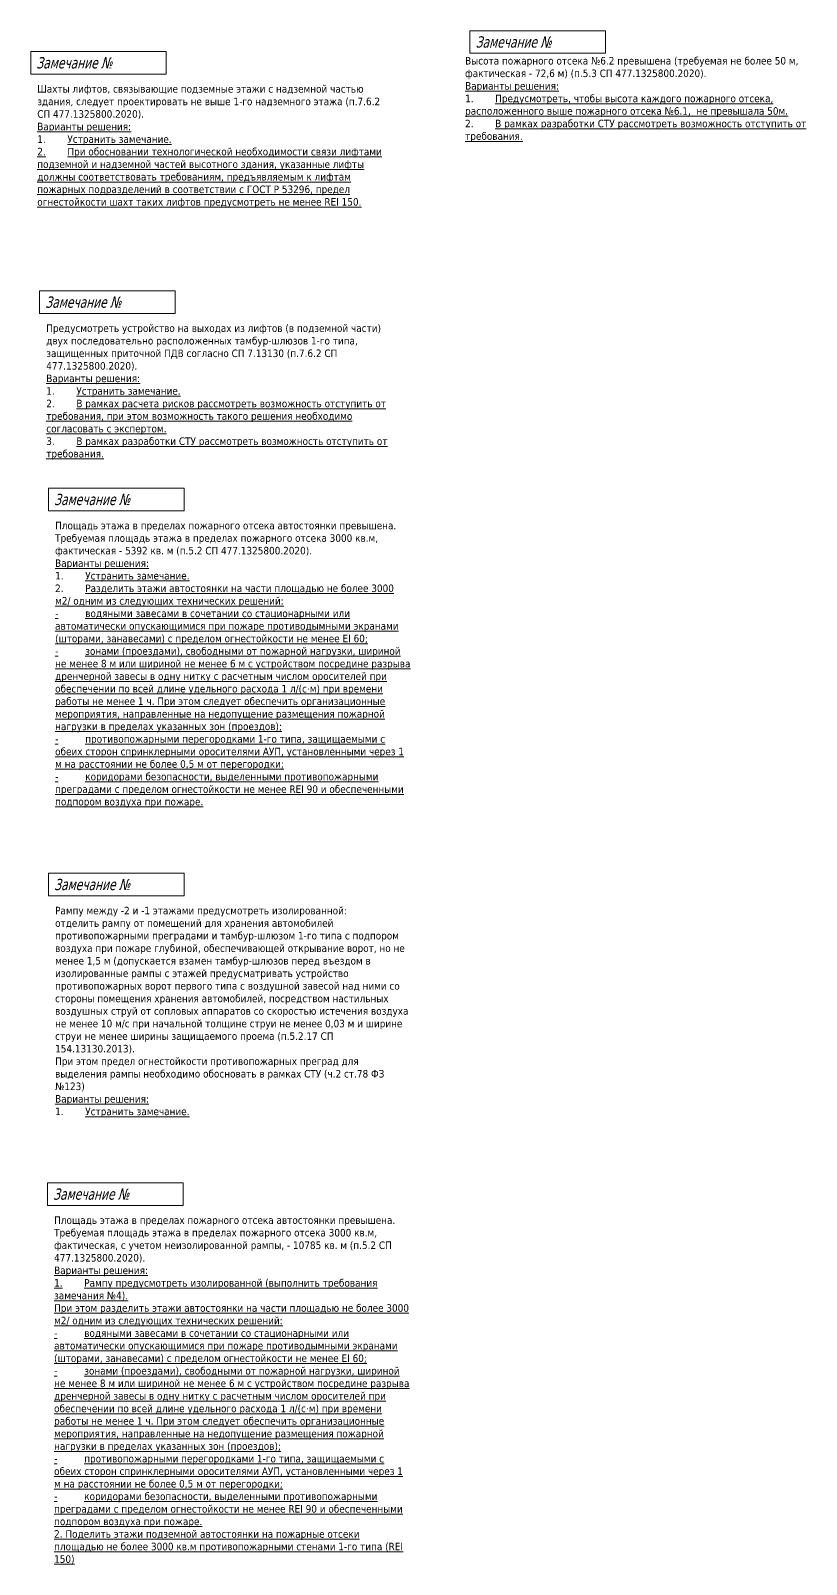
# Model space of a CAD drawing. Header units: millimetres. Extents: x -204396 to 1997851, y -2958255 to 237418.
# Drawn here: x 1184032 to 1245844, y -331215 to -209012 of the extents above; entities that cross this region are included whole.
import ezdxf

# ---------------------------------------------------------------- set-up
doc = ezdxf.new("R2010")
doc.units = ezdxf.units.MM
doc.layers.add('экспертиза', color=1, linetype='Continuous', lineweight=0)
doc.styles.add('ЭКСПЕРТИЗА', font='tahoma.ttf')

msp = doc.modelspace()

# ---------------------------------------------------------------- linework, layer by layer
at = {"layer": 'экспертиза', "lineweight": 0}
for points in [[(1219041, -209012), (1229841, -209012), (1229841, -210812), (1219041, -210812), (1219041, -209012)], [(1184032, -210672), (1194832, -210672), (1194832, -212472), (1184032, -212472), (1184032, -210672)], [(1184748, -229740), (1195548, -229740), (1195548, -231540), (1184748, -231540), (1184748, -229740)], [(1185454, -245464), (1196254, -245464), (1196254, -247264), (1185454, -247264), (1185454, -245464)], [(1185454, -276145), (1196254, -276145), (1196254, -277945), (1185454, -277945), (1185454, -276145)], [(1185374, -300812), (1196174, -300812), (1196174, -302612), (1185374, -302612), (1185374, -300812)]]:
    msp.add_lwpolyline(points, dxfattribs=at)

# ---------------------------------------------------------------- texts
at = {"layer": 'экспертиза', "lineweight": 0, "style": 'ЭКСПЕРТИЗА', "oblique": 14.99998, "width": 0.8}
for p in [(1219491, -210362), (1184482, -212022), (1185198, -231090), (1185904, -246814), (1185904, -277495), (1185824, -302162)]:
    msp.add_text('Замечание №', height=900, dxfattribs=at).set_placement(p)
at = {"layer": 'экспертиза', "lineweight": 0, "ltscale": 100, "transparency": 33554687, "char_height": 600, "width": 28267.99, "attachment_point": 1, "style": 'ЭКСПЕРТИЗА'}
for s, insert in [('Высота пожарного отсека №6.2 превышена (требуемая не более 50 м, фактическая - 72,6 м) (п.5.3 СП 477.1325800.2020).{\\L\\C6;\\PВарианты решения:\\P\\l1.^I\\LПредусмотреть, чтобы высота каждого пожарного отсека, расположенного выше пожарного отсека №6.1,  не превышала 50м. \\P\\l2.^I\\LВ рамках разработки СТУ рассмотреть возможность отступить от требования. }', (1218652, -211109)), ('Шахты лифтов, связывающие подземные этажи с надземной частью здания, следует проектировать не выше 1-го надземного этажа (п.7.6.2 СП 477.1325800.2020).{\\L\\C6;\\PВарианты решения:\\P\\l1.^I\\LУстранить замечание.\\P2.^IПри обосновании технологической необходимости связи лифтами подземной и надземной частей высотного здания, указанные лифты должны соответствовать требованиям, предъявляемым к лифтам пожарных подразделений в соответствии с ГОСТ Р 53296, предел огнестойкости шахт таких лифтов предусмотреть не менее REI 150.}', (1184558, -213349)), ('Предусмотреть устройство на выходах из лифтов (в подземной части) двух последовательно расположенных тамбур-шлюзов 1-го типа, защищенных приточной ПДВ согласно СП 7.13130 (п.7.6.2 СП 477.1325800.2020).{\\L\\C6;\\PВарианты решения:\\P\\l1.^I\\LУстранить замечание.\\P\\l2.^I\\LВ рамках расчета рисков рассмотреть возможность отступить от требования, при этом возможность такого решения необходимо согласовать с экспертом.\\H0.91667x;\\l\\C0;\\P\\H1.09091x;\\C6;3.^I\\LВ рамках разработки СТУ рассмотреть возможность отступить от требования. }', (1185274, -232417)), ('Площадь этажа в пределах пожарного отсека автостоянки превышена. Требуемая площадь этажа в пределах пожарного отсека 3000 кв.м, фактическая - 5392 кв. м (п.5.2 СП 477.1325800.2020).{\\L\\C6;\\PВарианты решения:\\P\\l1.^I\\LУстранить замечание.\\C2;\\P\\l\\C6;2.^I\\LРазделить этажи автостоянки на части площадью не более 3000 м2/ одним из следующих технических решений:\\P-^Iводяными завесами в сочетании со стационарными или автоматически опускающимися при пожаре противодымными экранами (шторами, занавесами) с пределом огнестойкости не менее EI 60;\\P-^Iзонами (проездами), свободными от пожарной нагрузки, шириной не менее 8 м или шириной не менее 6 м с устройством посредине разрыва дренчерной завесы в одну нитку с расчетным числом оросителей при обеспечении по всей длине удельного расхода 1 л/(с·м) при времени работы не менее 1 ч. При этом следует обеспечить организационные мероприятия, направленные на недопущение размещения пожарной нагрузки в пределах указанных зон (проездов);\\P-^Iпротивопожарными перегородками 1-го типа, защищаемыми с обеих сторон спринклерными оросителями АУП, установленными через 1 м на расстоянии не более 0,5 м от перегородки;\\P-^Iкоридорами безопасности, выделенными противопожарными преградами с пределом огнестойкости не менее REI 90 и обеспеченными подпором воздуха при пожаре.}', (1185980, -248141)), ('Рампу между -2 и -1 этажами предусмотреть изолированной:\\Pотделить рампу от помещений для хранения автомобилей противопожарными преградами и тамбур-шлюзом 1-го типа с подпором воздуха при пожаре глубиной, обеспечивающей открывание ворот, но не менее 1,5 м (допускается взамен тамбур-шлюзов перед въездом в изолированные рампы с этажей предусматривать устройство противопожарных ворот первого типа с воздушной завесой над ними со стороны помещения хранения автомобилей, посредством настильных воздушных струй от сопловых аппаратов со скоростью истечения воздуха не менее 10 м/с при начальной толщине струи не менее 0,03 м и ширине струи не менее ширины защищаемого проема (п.5.2.17 СП 154.13130.2013).\\PПри этом предел огнестойкости противопожарных преград для выделения рампы необходимо обосновать в рамках СТУ (ч.2 ст.78 ФЗ №123){\\L\\C6;\\PВарианты решения:\\P\\l1.^I\\LУстранить замечание.}', (1185980, -278822)), ('Площадь этажа в пределах пожарного отсека автостоянки превышена. Требуемая площадь этажа в пределах пожарного отсека 3000 кв.м, фактическая, с учетом неизолированной рампы, - 10785 кв. м (п.5.2 СП 477.1325800.2020).{\\L\\C6;\\PВарианты решения:\\P1.^IРампу предусмотреть изолированной (выполнить требования замечания №4).\\PПри этом разделить этажи автостоянки на части площадью не более 3000 м2/ одним из следующих технических решений:\\P-^Iводяными завесами в сочетании со стационарными или автоматически опускающимися при пожаре противодымными экранами (шторами, занавесами) с пределом огнестойкости не менее EI 60;\\P-^Iзонами (проездами), свободными от пожарной нагрузки, шириной не менее 8 м или шириной не менее 6 м с устройством посредине разрыва дренчерной завесы в одну нитку с расчетным числом оросителей при обеспечении по всей длине удельного расхода 1 л/(с·м) при времени работы не менее 1 ч. При этом следует обеспечить организационные мероприятия, направленные на недопущение размещения пожарной нагрузки в пределах указанных зон (проездов);\\P-^Iпротивопожарными перегородками 1-го типа, защищаемыми с обеих сторон спринклерными оросителями АУП, установленными через 1 м на расстоянии не более 0,5 м от перегородки;\\P-^Iкоридорами безопасности, выделенными противопожарными преградами с пределом огнестойкости не менее REI 90 и обеспеченными подпором воздуха при пожаре.\\P2. Поделить этажи подземной автостоянки на пожарные отсеки площадью не более 3000 кв.м противопожарными стенами 1-го типа (REI 150)}', (1185900, -303489))]:
    msp.add_mtext(s, dxfattribs=dict(at, insert=insert))

doc.saveas('drawing.dxf')
